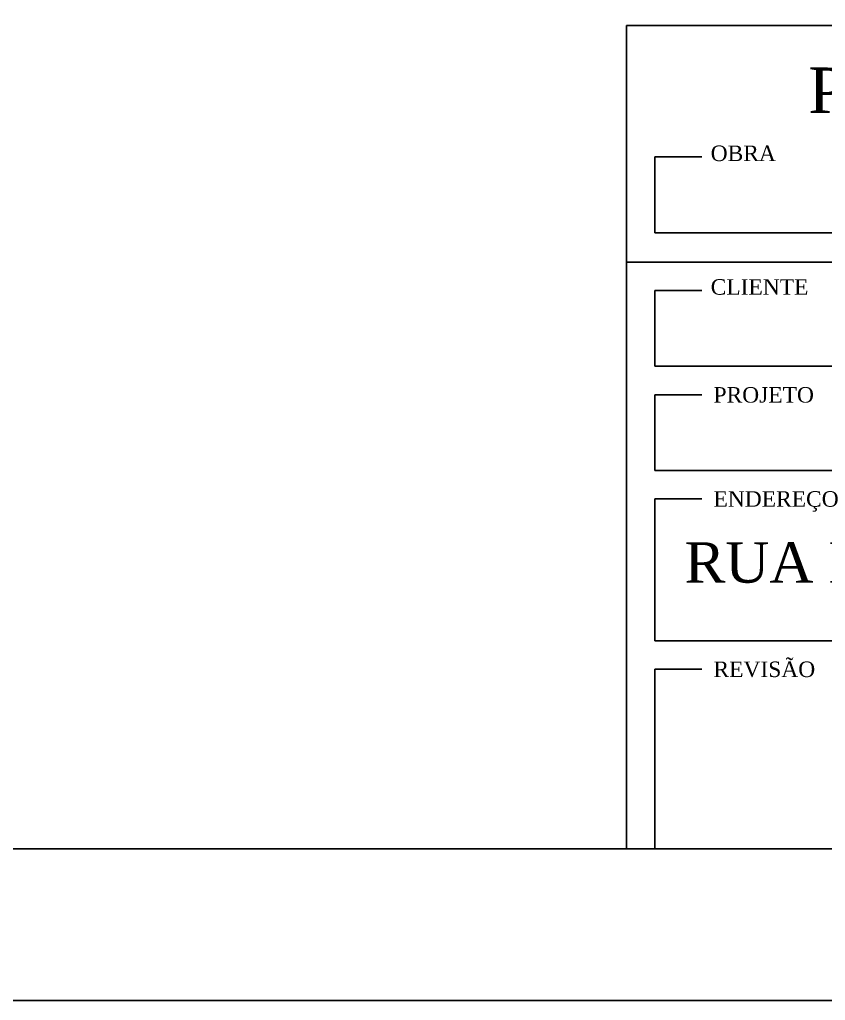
# Model space of a CAD drawing. Header units: millimetres. Extents: x 270 to 744, y -31 to 127.
# Drawn here: x 385.02 to 408, y -31.36 to -3.37 of the extents above; entities that cross this region are included whole.
import ezdxf
from ezdxf.enums import TextEntityAlignment as Align

# ---------------------------------------------------------------- set-up
doc = ezdxf.new("R2010")
doc.units = ezdxf.units.MM
doc.header["$LTSCALE"] = 0.01
doc.header["$MEASUREMENT"] = 0
for name, color, linetype in [('CERC02', 3, 'Continuous'), ('CERC03', 5, 'Continuous'), ('FOLHA', 7, 'Continuous'), ('LOGO-AUGUSTO', 7, 'Continuous'), ('TEXT', 2, 'Continuous')]:
    doc.layers.add(name, color=color, linetype=linetype)
doc.styles.add('STYLE1', font='times.ttf', dxfattribs={"height": 3})

# ---------------------------------------------------------------- blocks, each defined once
blk = doc.blocks.new('A3')
at = {"color": 15}
blk.add_lwpolyline([(0, 0), (420, 0), (420, 297), (0, 297)], close=True, dxfattribs=at)
at = {"color": 0}
blk.add_lwpolyline([(25, 10), (410, 10), (410, 287), (25, 287)], close=True, dxfattribs=at)

msp = doc.modelspace()

# ---------------------------------------------------------------- linework, layer by layer
at = {"layer": 'CERC02'}
for p, q in [((402.326, -3.536), (447.439, -3.536)), ((402.326, -3.536), (447.439, -3.536)), ((402.326, -3.536), (447.439, -3.536)), ((402.326, -3.536), (447.439, -3.536)), ((402.326, -3.536), (447.439, -3.536)), ((402.326, -27.038), (402.326, -3.536)), ((402.326, -10.29), (402.326, -3.536)), ((402.326, -3.536), (402.326, -6.238)), ((403.137, -7.286), (404.476, -7.286)), ((403.137, -9.447), (403.137, -7.286)), ((403.137, -9.447), (447.439, -9.447)), ((402.326, -10.29), (447.439, -10.29)), ((403.137, -11.1), (404.476, -11.1)), ((403.137, -13.261), (403.137, -11.1)), ((403.137, -13.261), (447.439, -13.261)), ((403.137, -16.233), (403.137, -14.072)), ((403.137, -14.072), (404.476, -14.072)), ((403.137, -16.233), (447.439, -16.233)), ((403.137, -27.038), (403.137, -21.906)), ((403.137, -21.906), (404.476, -21.906)), ((403.137, -27.038), (416.644, -27.038))]:
    msp.add_line(p, q, dxfattribs=at)
at = {"layer": 'CERC03'}
for p, q in [((403.137, -21.095), (403.137, -17.043)), ((403.137, -17.043), (404.476, -17.043)), ((403.137, -21.095), (435.823, -21.095))]:
    msp.add_line(p, q, dxfattribs=at)

# ---------------------------------------------------------------- block references
at = {"layer": 'FOLHA', "xscale": 0.4322168702846696, "yscale": 0.4322168702846696, "zscale": 0.4322168702846696}
msp.add_blockref('A3', (270.23, -31.36), dxfattribs=at)

# ---------------------------------------------------------------- texts
at = {"layer": 'LOGO-AUGUSTO', "style": 'STYLE1'}
for s, p in [('OBRA', (404.729, -7.403)), ('CLIENTE', (404.729, -11.217)), ('PROJETO', (404.81, -14.297)), ('ENDEREÇO', (404.81, -17.269)), ('REVISÃO', (404.81, -22.131))]:
    msp.add_text(s, height=0.4432, dxfattribs=at).set_placement(p)
at = {"layer": 'TEXT', "style": 'STYLE1'}
msp.add_text('PREFEITURA MUNICIPAL DE TERESINA', height=1.29665, dxfattribs=at).set_placement((407.517, -6.028))
msp.add_text('RUA LUZIÂNIA - BAIRRO S. ANTONIO', height=1.15264, dxfattribs=at).set_placement((403.985, -18.284), align=Align.TOP_LEFT)

doc.saveas('drawing.dxf')
